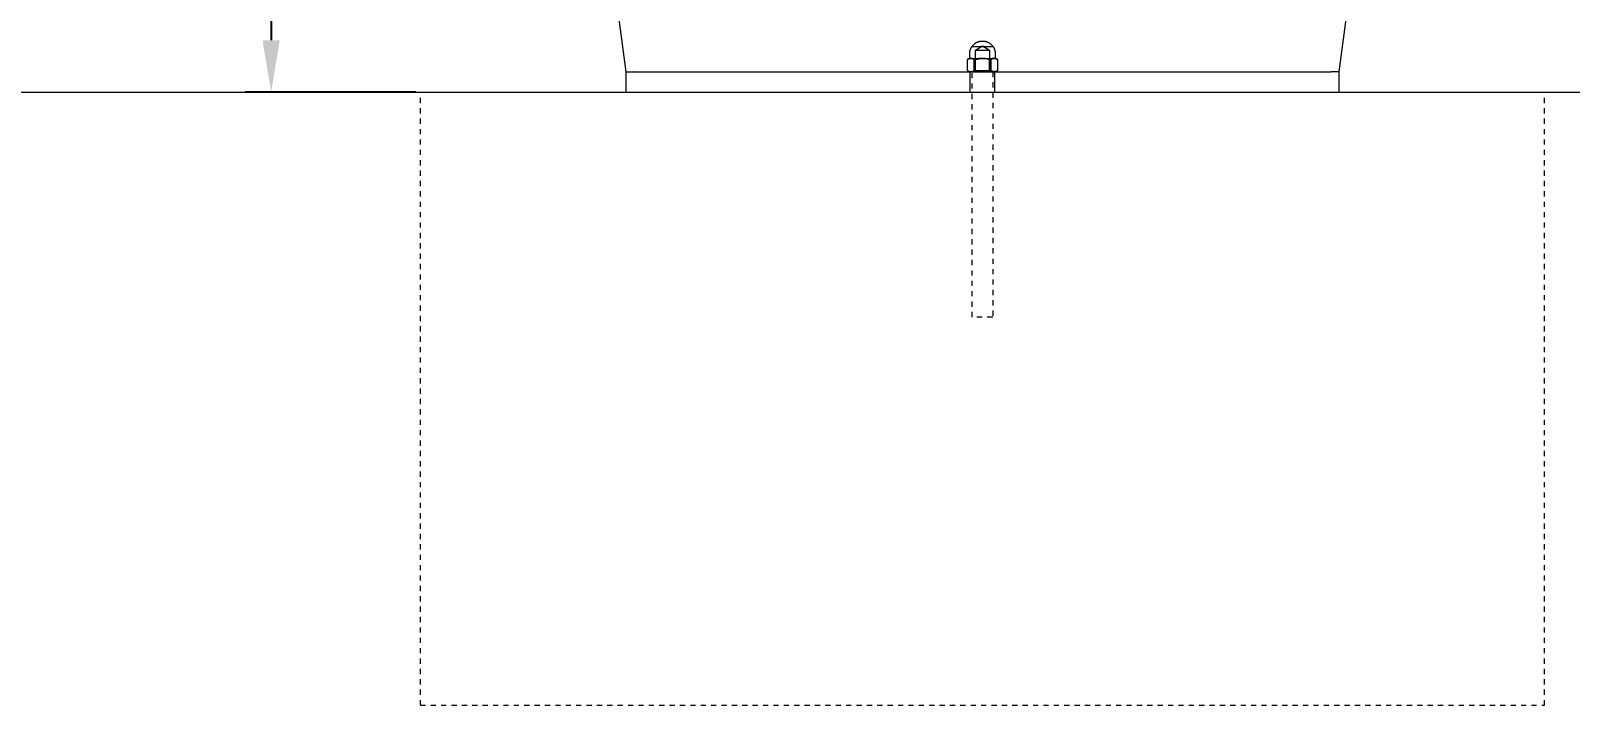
# Model space of a CAD drawing. Header units: inches. Extents: x 1 to 179, y 2 to 121.
# Drawn here: x 125.6 to 155.25, y 91.59 to 104.58 of the extents above; entities that cross this region are included whole.
import ezdxf

# ---------------------------------------------------------------- set-up
doc = ezdxf.new("R2010")
doc.units = ezdxf.units.IN
doc.linetypes.add('HIDDEN', pattern=[1.905, 1.27, -0.635])
for name, color, linetype, lineweight in [('ZANO_R', 7, 'Continuous', 0), ('ZANO_R_przerywana', 250, 'HIDDEN', 0), ('ZANO_W', 1, 'Continuous', 0)]:
    doc.layers.add(name, color=color, linetype=linetype, lineweight=lineweight)
doc.styles.get("Standard").update_dxf_attribs({"font": 'arial.ttf'})
doc.dimstyles.new('amerykanie', dxfattribs={"dimtxt": 50, "dimasz": 50, "dimexe": 0.5, "dimexo": 0.5, "dimgap": 1, "dimtad": 1, "dimdec": 0, "dimzin": 0, "dimlunit": 5, "dimtxsty": 'Standard', "dimcen": 0.09, "dimclrd": 1, "dimclre": 1, "dimclrt": 1, "dimazin": 0, "dimtfac": 1, "dimtdec": 0, "dimtmove": 0, "dimatfit": 3, "dimfxl": 1, "dimtzin": 0, "dimarcsym": 1})

# ---------------------------------------------------------------- blocks, each defined once
blk = doc.blocks.new('*D412')
at = {"layer": 'ZANO_W', "color": 1, "lineweight": -2}
for p, q in [((133.011, 121.497), (129.727, 121.497)), ((130.227, 120.497), (130.227, 104.397)), ((133.011, 103.397), (129.727, 103.397))]:
    blk.add_line(p, q, dxfattribs=at)
at = {"layer": 'ZANO_W', "color": 1}
for points in [[(130.393, 120.497), (130.06, 120.497), (130.227, 121.497)], [(130.06, 104.397), (130.393, 104.397), (130.227, 103.397)]]:
    blk.add_solid(points, dxfattribs=at)
at = {"layer": 'ZANO_W', "color": 1, "insert": (128.886, 112.447), "char_height": 1.625, "attachment_point": 5, "rotation": 90}
blk.add_mtext('18 1/8', dxfattribs=at)
blk = doc.blocks.new('*D413')
at = {"layer": 'ZANO_W', "color": 1, "lineweight": -2}
blk.add_line((152.675, 106.534), (152.91, 108.289), dxfattribs=at)
blk.add_arc((152.254, 103.397), 4.436, 12.9441, 69.4139, dxfattribs=at)
at = {"layer": 'ZANO_W', "color": 1}
for points in [[(153.854, 107.711), (153.773, 107.388), (152.844, 107.793)], [(156.411, 104.372), (156.742, 104.409), (156.689, 103.397)]]:
    blk.add_solid(points, dxfattribs=at)
at = {"layer": 'ZANO_W', "color": 1, "insert": (157.019, 108.634), "char_height": 1.625, "attachment_point": 5}
blk.add_mtext("82%%d21'", dxfattribs=at)

msp = doc.modelspace()

# ---------------------------------------------------------------- linework, layer by layer
at = {"layer": 'ZANO_R'}
for p, q in [((136.87566, 105.14493), (137.0574, 103.79041)), ((150.79704, 103.79041), (150.97878, 105.14493)), ((143.8372, 104.3636), (143.84507, 104.36655)), ((143.84507, 104.36655), (143.85303, 104.36923)), ((143.85303, 104.36923), (143.86108, 104.37163)), ((143.86108, 104.37163), (143.86921, 104.37376)), ((143.86921, 104.37376), (143.87741, 104.37561)), ((143.87741, 104.37561), (143.88566, 104.37718)), ((143.88566, 104.37718), (143.89397, 104.37846)), ((143.89397, 104.37846), (143.90231, 104.37947)), ((143.90231, 104.37947), (143.91068, 104.38018)), ((143.91068, 104.38018), (143.91907, 104.38061)), ((143.91907, 104.38061), (143.92747, 104.38076)), ((143.92747, 104.38076), (143.93587, 104.38061)), ((143.93587, 104.38061), (143.94426, 104.38018)), ((143.94426, 104.38018), (143.95263, 104.37947)), ((143.95263, 104.37947), (143.96098, 104.37846)), ((143.96098, 104.37846), (143.96928, 104.37718)), ((143.96928, 104.37718), (143.97753, 104.37561)), ((143.97753, 104.37561), (143.98573, 104.37376)), ((143.98573, 104.37376), (143.99386, 104.37163)), ((143.99386, 104.37163), (144.00191, 104.36923)), ((144.00191, 104.36923), (144.00987, 104.36655)), ((144.00987, 104.36655), (144.01774, 104.3636)), ((143.68141, 104.13469), (143.68155, 104.14309)), ((143.68141, 104.05084), (143.68141, 104.13469)), ((143.68155, 104.14309), (143.68198, 104.15149)), ((143.68198, 104.15149), (143.6827, 104.15986)), ((143.6827, 104.15986), (143.6837, 104.1682)), ((143.6837, 104.1682), (143.68499, 104.1765)), ((143.68499, 104.1765), (143.68655, 104.18476)), ((143.68655, 104.18476), (143.6884, 104.19295)), ((143.6884, 104.19295), (143.69053, 104.20108)), ((143.69053, 104.20108), (143.69294, 104.20913)), ((143.69294, 104.20913), (143.69562, 104.2171)), ((143.69562, 104.2171), (143.69856, 104.22496)), ((143.69856, 104.22496), (143.70178, 104.23273)), ((143.70178, 104.23273), (143.70526, 104.24037)), ((143.70526, 104.24037), (143.709, 104.2479)), ((143.709, 104.2479), (143.71299, 104.25529)), ((143.71299, 104.25529), (143.71723, 104.26254)), ((143.71723, 104.26254), (143.72172, 104.26965)), ((143.72172, 104.26965), (143.72645, 104.27659)), ((143.72645, 104.27659), (143.73141, 104.28337)), ((144.12033, 104.26942), (143.73062, 104.26942)), ((143.73141, 104.28337), (143.7366, 104.28998)), ((143.7366, 104.28998), (143.74201, 104.29641)), ((143.74201, 104.29641), (143.74764, 104.30264)), ((143.74764, 104.30264), (143.75348, 104.30869)), ((143.75348, 104.30869), (143.75952, 104.31453)), ((143.75952, 104.31453), (143.76576, 104.32015)), ((143.76576, 104.32015), (143.77218, 104.32557)), ((143.77218, 104.32557), (143.77879, 104.33076)), ((143.77879, 104.33076), (143.78557, 104.33572)), ((143.78557, 104.33572), (143.79252, 104.34045)), ((143.79252, 104.34045), (143.79962, 104.34493)), ((143.79361, 103.80775), (143.79361, 104.20753)), ((143.79362, 104.20753), (143.92747, 104.28796)), ((143.79362, 104.20753), (144.04063, 104.20753)), ((143.79962, 104.34493), (143.80687, 104.34918)), ((143.80687, 104.34918), (143.81427, 104.35317)), ((143.81427, 104.35317), (143.82179, 104.35691)), ((143.82179, 104.35691), (143.82944, 104.36039)), ((143.82944, 104.36039), (143.8372, 104.3636)), ((143.92747, 104.28796), (144.06132, 104.20753)), ((144.01774, 104.3636), (144.0255, 104.36039)), ((144.0255, 104.36039), (144.03315, 104.35691)), ((144.03315, 104.35691), (144.04068, 104.35317)), ((144.04063, 104.20753), (144.06132, 104.20753)), ((144.04068, 104.35317), (144.04807, 104.34918)), ((144.04807, 104.34918), (144.05532, 104.34493)), ((144.05532, 104.34493), (144.06242, 104.34045)), ((144.06133, 104.20753), (144.06133, 103.80775)), ((144.06242, 104.34045), (144.06937, 104.33572)), ((144.06937, 104.33572), (144.07615, 104.33076)), ((144.07615, 104.33076), (144.08276, 104.32557)), ((144.08276, 104.32557), (144.08918, 104.32015)), ((144.08918, 104.32015), (144.09542, 104.31453)), ((144.09542, 104.31453), (144.10146, 104.30869)), ((144.10146, 104.30869), (144.1073, 104.30264)), ((144.1073, 104.30264), (144.11293, 104.29641)), ((144.11293, 104.29641), (144.11834, 104.28998)), ((144.11834, 104.28998), (144.12354, 104.28337)), ((144.12333, 104.26942), (144.12033, 104.26942)), ((144.12409, 104.26942), (144.12333, 104.26942)), ((144.12354, 104.28337), (144.1285, 104.27659)), ((144.12427, 104.26942), (144.12409, 104.26942)), ((144.12431, 104.26942), (144.12427, 104.26942)), ((144.12432, 104.26942), (144.12431, 104.26942)), ((144.12432, 104.26942), (144.12432, 104.26942)), ((144.12432, 104.26942), (144.12432, 104.26942)), ((144.12432, 104.26942), (144.12432, 104.26942)), ((144.12432, 104.26942), (144.12432, 104.26942)), ((144.1285, 104.27659), (144.13322, 104.26965)), ((144.13322, 104.26965), (144.13771, 104.26254)), ((144.13771, 104.26254), (144.14195, 104.25529)), ((144.14195, 104.25529), (144.14595, 104.2479)), ((144.14595, 104.2479), (144.14968, 104.24037)), ((144.14968, 104.24037), (144.15316, 104.23273)), ((144.15316, 104.23273), (144.15638, 104.22496)), ((144.15638, 104.22496), (144.15933, 104.2171)), ((144.15933, 104.2171), (144.162, 104.20913)), ((144.162, 104.20913), (144.16441, 104.20108)), ((144.16441, 104.20108), (144.16654, 104.19295)), ((144.16654, 104.19295), (144.16839, 104.18476)), ((144.16839, 104.18476), (144.16996, 104.1765)), ((144.16996, 104.1765), (144.17124, 104.1682)), ((144.17124, 104.1682), (144.17224, 104.15986)), ((144.17224, 104.15986), (144.17296, 104.15149)), ((144.17296, 104.15149), (144.17339, 104.14309)), ((144.17339, 104.14309), (144.17353, 104.13469)), ((144.17353, 104.13469), (144.17353, 104.05084)), ((137.0574, 103.79041), (137.0574, 103.39671)), ((137.0574, 103.79041), (137.21488, 103.79041)), ((137.22079, 103.79041), (137.21488, 103.79041)), ((137.22079, 103.79041), (143.85349, 103.79041)), ((143.63221, 104.02325), (143.63718, 104.02606)), ((143.63581, 104.02564), (143.63221, 104.02325)), ((143.63221, 104.02325), (143.63221, 103.81306)), ((143.63221, 103.81306), (143.63728, 103.81023)), ((143.63221, 103.81306), (143.63596, 103.81062)), ((143.63948, 104.02791), (143.63581, 104.02564)), ((143.63596, 103.81062), (143.63979, 103.8083)), ((143.63718, 104.02606), (143.64224, 104.02869)), ((143.63728, 103.81023), (143.64245, 103.80757)), ((143.64323, 104.03005), (143.63948, 104.02791)), ((143.63979, 103.8083), (143.64369, 103.8061)), ((143.64063, 104.02825), (143.67157, 104.04611)), ((143.67121, 103.79041), (143.64065, 103.80805)), ((143.64224, 104.02869), (143.64739, 104.03114)), ((143.64245, 103.80757), (143.6477, 103.80508)), ((143.64704, 104.03207), (143.64323, 104.03005)), ((143.64369, 103.8061), (143.64766, 103.80404)), ((143.65092, 104.03396), (143.64704, 104.03207)), ((143.64739, 104.03114), (143.65262, 104.03342)), ((143.64766, 103.80404), (143.65169, 103.80211)), ((143.6477, 103.80508), (143.65303, 103.80277)), ((143.65486, 104.03572), (143.65092, 104.03396)), ((143.65169, 103.80211), (143.65579, 103.80031)), ((143.67158, 103.79021), (143.65188, 103.79021)), ((143.65262, 104.03342), (143.65792, 104.03553)), ((143.65303, 103.80277), (143.65844, 103.80065)), ((143.65886, 104.03735), (143.65486, 104.03572)), ((143.65579, 103.80031), (143.65994, 103.79865)), ((143.65792, 104.03553), (143.66329, 104.03745)), ((143.65844, 103.80065), (143.66392, 103.79871)), ((143.66291, 104.03884), (143.65886, 104.03735)), ((143.65994, 103.79865), (143.66415, 103.79712)), ((143.667, 104.04021), (143.66291, 104.03884)), ((143.66329, 104.03745), (143.66872, 104.03918)), ((143.66392, 103.79871), (143.66945, 103.79695)), ((143.66415, 103.79712), (143.6684, 103.79573)), ((143.67114, 104.04143), (143.667, 104.04021)), ((143.6684, 103.79573), (143.6727, 103.79449)), ((143.66872, 104.03918), (143.67421, 104.04074)), ((143.66945, 103.79695), (143.67505, 103.79539)), ((143.67532, 104.04252), (143.67114, 104.04143)), ((143.67157, 103.79021), (143.67121, 103.79041)), ((143.67157, 104.04611), (143.67157, 104.04611)), ((143.67157, 104.04611), (143.67157, 104.04611)), ((143.67157, 104.04611), (143.67157, 104.04611)), ((143.67157, 104.04611), (143.67158, 104.04611)), ((143.67158, 104.04611), (143.67164, 104.04611)), ((143.67158, 103.79021), (143.69873, 103.79021)), ((143.67164, 104.04611), (143.67194, 104.04611)), ((143.67194, 104.04611), (143.67322, 104.04611)), ((143.6727, 103.79449), (143.67704, 103.79338)), ((143.67322, 104.04611), (143.67848, 104.04611)), ((143.67421, 104.04074), (143.67975, 104.0421)), ((143.67505, 103.79539), (143.68069, 103.79401)), ((143.67953, 104.04347), (143.67532, 104.04252)), ((143.67697, 104.04615), (143.67783, 104.04627)), ((143.67704, 103.79338), (143.68141, 103.79242)), ((143.67737, 104.04616), (143.67753, 104.04619)), ((143.67753, 104.04619), (143.67769, 104.04622)), ((143.67769, 104.04622), (143.67785, 104.04626)), ((143.67785, 104.04626), (143.67801, 104.0463)), ((143.67801, 104.0463), (143.67816, 104.04635)), ((143.67816, 104.04635), (143.67832, 104.0464)), ((143.67832, 104.0464), (143.67847, 104.04646)), ((143.67847, 104.04646), (143.67862, 104.04653)), ((143.67848, 104.04611), (143.69873, 104.04611)), ((143.67862, 104.04653), (143.67877, 104.0466)), ((143.67877, 104.0466), (143.67892, 104.04667)), ((143.67892, 104.04667), (143.67906, 104.04675)), ((143.67906, 104.04675), (143.6792, 104.04684)), ((143.6792, 104.04684), (143.67934, 104.04693)), ((143.67934, 104.04693), (143.67947, 104.04702)), ((143.67947, 104.04702), (143.6796, 104.04712)), ((143.68377, 104.04428), (143.67953, 104.04347)), ((143.6796, 104.04712), (143.67973, 104.04723)), ((143.67973, 104.04723), (143.67986, 104.04733)), ((143.67975, 104.0421), (143.68533, 104.04328)), ((143.67986, 104.04733), (143.67998, 104.04745)), ((143.67998, 104.04745), (143.68009, 104.04756)), ((143.68009, 104.04756), (143.6802, 104.04768)), ((143.6802, 104.04768), (143.68031, 104.04781)), ((143.68031, 104.04781), (143.68041, 104.04794)), ((143.68041, 104.04794), (143.68051, 104.04807)), ((143.68051, 104.04807), (143.68061, 104.0482)), ((143.68061, 104.0482), (143.6807, 104.04834)), ((143.68069, 103.79401), (143.68638, 103.79282)), ((143.6807, 104.04834), (143.68078, 104.04848)), ((143.68078, 104.04848), (143.68086, 104.04862)), ((143.68086, 104.04862), (143.68093, 104.04877)), ((143.68093, 104.04877), (143.681, 104.04892)), ((143.681, 104.04892), (143.68107, 104.04907)), ((143.68107, 104.04907), (143.68113, 104.04923)), ((143.68113, 104.04923), (143.68118, 104.04938)), ((143.68118, 104.04938), (143.68123, 104.04954)), ((143.68123, 104.04954), (143.68127, 104.0497)), ((143.68127, 104.0497), (143.68131, 104.04986)), ((143.68131, 104.04986), (143.68134, 104.05002)), ((143.68134, 104.05002), (143.68136, 104.05018)), ((143.68136, 104.05018), (143.68138, 104.05034)), ((143.68138, 104.05034), (143.6814, 104.05051)), ((143.6814, 104.05051), (143.68141, 104.05067)), ((143.68141, 104.05067), (143.68141, 104.05084)), ((143.68141, 103.79242), (143.68581, 103.79161)), ((143.68803, 104.04495), (143.68377, 104.04428)), ((143.68533, 104.04328), (143.69095, 104.04426)), ((143.68581, 103.79161), (143.69023, 103.79094)), ((143.68638, 103.79282), (143.69211, 103.79183)), ((143.69231, 104.04548), (143.68803, 104.04495)), ((143.69023, 103.79094), (143.69467, 103.79041)), ((143.69095, 104.04426), (143.6966, 104.04506)), ((143.69125, 103.39671), (143.69125, 103.79041)), ((143.69211, 103.79183), (143.69786, 103.79103)), ((143.69217, 103.79061), (143.69425, 103.79044)), ((143.69661, 104.04587), (143.69231, 104.04548)), ((143.69467, 103.79041), (143.6978, 103.79026)), ((143.69519, 103.79038), (143.69654, 103.79031)), ((143.6966, 104.04506), (143.70227, 104.04566)), ((143.70092, 104.04611), (143.69661, 104.04587)), ((143.6978, 103.79026), (143.70092, 103.79021)), ((143.69786, 103.79103), (143.70364, 103.79043)), ((143.70523, 104.04587), (143.70092, 104.04611)), ((143.70092, 103.79021), (143.70405, 103.79026)), ((143.70227, 104.04566), (143.70796, 104.04607)), ((143.70311, 103.79021), (143.91254, 103.79021)), ((143.70349, 104.04611), (143.91218, 104.04611)), ((143.70575, 103.79041), (143.70364, 103.79041)), ((143.70381, 103.79042), (143.70622, 103.7903)), ((143.70405, 103.79026), (143.70718, 103.79041)), ((143.70953, 104.04548), (143.70523, 104.04587)), ((143.70622, 103.7903), (143.70864, 103.79023)), ((143.70718, 103.79041), (143.71162, 103.79094)), ((143.71381, 104.04495), (143.70953, 104.04548)), ((143.71162, 103.79094), (143.71604, 103.79161)), ((143.71364, 104.04609), (143.71938, 104.0457)), ((143.71364, 103.79023), (143.71938, 103.79062)), ((143.71807, 104.04428), (143.71381, 104.04495)), ((143.71604, 103.79161), (143.72044, 103.79243)), ((143.72231, 104.04347), (143.71807, 104.04428)), ((143.71938, 104.0457), (143.7251, 104.04512)), ((143.71938, 103.79062), (143.7251, 103.7912)), ((143.72044, 103.79243), (143.72481, 103.79339)), ((143.72652, 104.04252), (143.72231, 104.04347)), ((143.72481, 103.79339), (143.72914, 103.79449)), ((143.7251, 104.04512), (143.7308, 104.04434)), ((143.7251, 103.7912), (143.7308, 103.79198)), ((143.7307, 104.04143), (143.72652, 104.04252)), ((143.72914, 103.79449), (143.73344, 103.79574)), ((144.12033, 103.78737), (143.73062, 103.78737)), ((143.73484, 104.04021), (143.7307, 104.04143)), ((143.7308, 104.04434), (143.73647, 104.04336)), ((143.7308, 103.79198), (143.73647, 103.79296)), ((143.73344, 103.79574), (143.73769, 103.79712)), ((143.73893, 104.03884), (143.73484, 104.04021)), ((143.73647, 104.04336), (143.7421, 104.04219)), ((143.73647, 103.79296), (143.7421, 103.79412)), ((143.73769, 103.79712), (143.7419, 103.79865)), ((143.74298, 104.03735), (143.73893, 104.03884)), ((143.7419, 103.79865), (143.74605, 103.80031)), ((143.7421, 104.04219), (143.74769, 104.04083)), ((143.7421, 103.79412), (143.74769, 103.79548)), ((143.74697, 104.03572), (143.74298, 104.03735)), ((143.74605, 103.80031), (143.75015, 103.80211)), ((143.75091, 104.03396), (143.74697, 104.03572)), ((143.74769, 104.04083), (143.75323, 104.03928)), ((143.74769, 103.79548), (143.75323, 103.79704)), ((143.75015, 103.80211), (143.75418, 103.80404)), ((143.75479, 104.03207), (143.75091, 104.03396)), ((143.75323, 104.03928), (143.75871, 104.03754)), ((143.75323, 103.79704), (143.75871, 103.79878)), ((143.75418, 103.80404), (143.75815, 103.80611)), ((143.75861, 104.03005), (143.75479, 104.03207)), ((143.75815, 103.80611), (143.76205, 103.8083)), ((143.76236, 104.02791), (143.75861, 104.03005)), ((143.75871, 104.03754), (143.76413, 104.03561)), ((143.75871, 103.79878), (143.76413, 103.8007)), ((143.76205, 103.8083), (143.76588, 103.81062)), ((143.76603, 104.02564), (143.76236, 104.02791)), ((143.76413, 104.03561), (143.76948, 104.0335)), ((143.76413, 103.8007), (143.76948, 103.80282)), ((143.76588, 103.81062), (143.76962, 103.81306)), ((143.76962, 104.02325), (143.76603, 104.02564)), ((143.76948, 104.0335), (143.77475, 104.0312)), ((143.76948, 103.80282), (143.77475, 103.80511)), ((143.78563, 104.02786), (143.76962, 104.02325)), ((143.76962, 103.81306), (143.76962, 104.02325)), ((143.76962, 103.81306), (143.78603, 103.80838)), ((143.76999, 103.79021), (143.76999, 103.79121)), ((143.77, 103.79121), (143.79361, 103.80775)), ((144.0606, 103.79121), (143.77001, 103.79121)), ((143.77475, 104.0312), (143.77994, 104.02873)), ((143.77475, 103.80511), (143.77994, 103.80759)), ((143.77994, 104.02873), (143.78505, 104.02608)), ((143.77994, 103.80759), (143.78505, 103.81024)), ((143.78505, 104.02608), (143.79006, 104.02325)), ((143.78505, 103.81024), (143.79006, 103.81306)), ((143.80177, 104.03196), (143.78563, 104.02786)), ((143.78603, 103.80838), (143.80257, 103.80422)), ((143.79006, 104.02325), (143.80751, 104.02824)), ((143.79006, 103.81306), (143.79006, 104.02325)), ((143.80751, 103.80808), (143.79006, 103.81306)), ((144.04063, 103.80775), (143.79363, 103.80775)), ((143.81804, 104.03554), (143.80177, 104.03196)), ((143.80257, 103.80422), (143.81924, 103.80059)), ((143.80751, 104.02824), (143.82512, 104.03262)), ((143.82512, 103.8037), (143.80751, 103.80808)), ((143.83441, 104.03861), (143.81804, 104.03554)), ((143.81924, 103.80059), (143.83601, 103.79748)), ((143.82512, 104.03262), (143.84287, 104.0364)), ((143.84287, 103.79992), (143.82512, 103.8037)), ((143.85086, 104.04116), (143.83441, 104.03861)), ((143.83601, 103.79748), (143.85288, 103.79491)), ((143.84287, 104.0364), (143.86074, 104.03957)), ((143.86074, 103.79675), (143.84287, 103.79992)), ((143.86739, 104.04318), (143.85086, 104.04116)), ((143.85288, 103.79491), (143.86981, 103.79287)), ((143.85349, 103.79041), (143.92747, 103.79041)), ((143.86074, 104.03957), (143.8787, 104.04212)), ((143.87871, 103.79419), (143.86074, 103.79675)), ((143.88398, 104.04468), (143.86739, 104.04318)), ((143.86981, 103.79287), (143.88681, 103.79137)), ((143.8787, 104.04212), (143.89674, 104.04406)), ((143.89675, 103.79225), (143.87871, 103.79419)), ((143.90061, 104.04566), (143.88398, 104.04468)), ((143.88681, 103.79137), (143.90384, 103.79041)), ((143.89674, 104.04406), (143.91484, 104.04538)), ((143.91485, 103.79093), (143.89675, 103.79225)), ((143.91725, 104.04611), (143.90061, 104.04566)), ((143.91484, 104.04538), (143.93298, 104.04609)), ((143.93299, 103.79023), (143.91485, 103.79093)), ((143.9339, 104.04566), (143.91725, 104.04611)), ((143.92195, 103.79021), (144.14131, 103.79021)), ((143.92197, 104.04611), (144.14131, 104.04611)), ((143.92747, 103.79041), (144.00145, 103.79041)), ((143.9307, 103.79041), (143.94773, 103.79137)), ((143.95053, 104.04468), (143.9339, 104.04566)), ((143.94239, 104.04609), (143.96052, 104.04538)), ((143.96053, 103.79093), (143.9424, 103.79023)), ((143.94276, 104.04608), (143.94709, 104.04601)), ((143.94773, 103.79137), (143.96472, 103.79288)), ((143.96711, 104.04318), (143.95053, 104.04468)), ((143.96052, 104.04538), (143.97862, 104.04406)), ((143.97863, 103.79226), (143.96053, 103.79093)), ((143.96472, 103.79288), (143.98165, 103.79491)), ((143.98364, 104.04116), (143.96711, 104.04318)), ((143.97862, 104.04406), (143.99667, 104.04212)), ((143.99667, 103.7942), (143.97863, 103.79226)), ((143.98165, 103.79491), (143.99851, 103.79749)), ((144.0001, 104.03861), (143.98364, 104.04116)), ((143.99667, 104.04212), (144.01464, 104.03957)), ((144.01464, 103.79675), (143.99667, 103.7942)), ((143.99851, 103.79749), (144.01528, 103.80059)), ((144.01647, 104.03554), (144.0001, 104.03861)), ((144.00145, 103.79041), (150.63415, 103.79041)), ((144.01464, 104.03957), (144.0325, 104.0364)), ((144.03251, 103.79992), (144.01464, 103.79675)), ((144.01528, 103.80059), (144.03194, 103.80422)), ((144.03274, 104.03196), (144.01647, 104.03554)), ((144.03194, 103.80422), (144.04848, 103.80838)), ((144.0325, 104.0364), (144.05026, 104.03262)), ((144.05026, 103.8037), (144.03251, 103.79992)), ((144.04888, 104.02786), (144.03274, 104.03196)), ((144.05594, 103.80775), (144.04063, 103.80775)), ((144.04848, 103.80838), (144.06488, 103.81306)), ((144.06488, 104.02325), (144.04888, 104.02786)), ((144.05026, 104.03262), (144.06787, 104.02824)), ((144.06787, 103.80808), (144.05026, 103.8037)), ((144.06008, 103.80775), (144.05594, 103.80775)), ((144.06108, 103.80775), (144.06008, 103.80775)), ((144.07861, 103.79121), (144.0606, 103.79121)), ((144.06129, 103.80775), (144.06108, 103.80775)), ((144.06133, 103.80775), (144.06129, 103.80775)), ((144.06131, 103.80775), (144.06133, 103.80775)), ((144.06133, 103.80775), (144.06133, 103.80775)), ((144.06133, 103.80775), (144.06133, 103.80775)), ((144.06133, 103.80775), (144.06133, 103.80775)), ((144.06133, 103.80775), (144.08494, 103.79121)), ((144.0697, 104.02599), (144.06488, 104.02325)), ((144.06488, 103.81306), (144.06488, 104.02325)), ((144.06488, 103.81306), (144.06998, 103.81021)), ((144.06787, 104.02824), (144.08532, 104.02325)), ((144.08532, 103.81306), (144.06787, 103.80808)), ((144.0746, 104.02856), (144.0697, 104.02599)), ((144.06998, 103.81021), (144.07516, 103.80754)), ((144.07959, 104.03096), (144.0746, 104.02856)), ((144.07516, 103.80754), (144.08044, 103.80505)), ((144.08348, 103.79121), (144.07861, 103.79121)), ((144.08465, 104.0332), (144.07959, 104.03096)), ((144.08044, 103.80505), (144.08579, 103.80273)), ((144.08466, 103.79121), (144.08348, 103.79121)), ((144.08979, 104.03526), (144.08465, 104.0332)), ((144.08491, 103.79121), (144.08466, 103.79121)), ((144.08495, 103.79121), (144.08491, 103.79121)), ((144.08493, 103.79121), (144.08495, 103.79121)), ((144.08495, 103.79121), (144.08495, 103.79121)), ((144.08495, 103.79121), (144.08495, 103.79121)), ((144.08495, 103.79121), (144.08495, 103.79121)), ((144.08495, 103.79121), (144.08495, 103.79021)), ((144.08532, 104.02325), (144.08903, 104.0257)), ((144.08532, 104.02325), (144.08532, 103.81306)), ((144.08903, 103.81061), (144.08532, 103.81306)), ((144.08579, 103.80273), (144.09123, 103.8006)), ((144.08903, 104.0257), (144.09283, 104.02802)), ((144.09283, 103.80829), (144.08903, 103.81061)), ((144.09499, 104.03715), (144.08979, 104.03526)), ((144.09123, 103.8006), (144.09673, 103.79866)), ((144.09283, 104.02802), (144.0967, 104.03022)), ((144.0967, 103.8061), (144.09283, 103.80829)), ((144.10025, 104.03887), (144.09499, 104.03715)), ((144.0967, 104.03022), (144.10064, 104.03228)), ((144.10064, 103.80404), (144.0967, 103.8061)), ((144.09673, 103.79866), (144.10229, 103.7969)), ((144.10557, 104.04041), (144.10025, 104.03887)), ((144.10064, 104.03228), (144.10465, 104.03421)), ((144.10465, 103.80211), (144.10064, 103.80404)), ((144.10229, 103.7969), (144.10791, 103.79533)), ((144.10465, 104.03421), (144.10872, 104.036)), ((144.10872, 103.80032), (144.10465, 103.80211)), ((144.11093, 104.04177), (144.10557, 104.04041)), ((144.10791, 103.79533), (144.11358, 103.79396)), ((144.10872, 104.036), (144.11285, 104.03765)), ((144.11285, 103.79866), (144.10872, 103.80032)), ((144.11634, 104.04295), (144.11093, 104.04177)), ((144.11285, 104.03765), (144.11703, 104.03917)), ((144.11703, 103.79715), (144.11285, 103.79866)), ((144.11358, 103.79396), (144.1193, 103.79278)), ((144.12179, 104.04395), (144.11634, 104.04295)), ((144.11703, 104.03917), (144.12126, 104.04054)), ((144.12126, 103.79578), (144.11703, 103.79715)), ((144.1193, 103.79278), (144.12505, 103.79179)), ((144.12333, 103.78737), (144.12033, 103.78737)), ((144.12126, 104.04054), (144.12554, 104.04177)), ((144.12554, 103.79455), (144.12126, 103.79578)), ((144.12726, 104.04477), (144.12179, 104.04395)), ((144.12409, 103.78737), (144.12333, 103.78737)), ((144.12427, 103.78737), (144.12409, 103.78737)), ((144.12431, 103.78737), (144.12427, 103.78737)), ((144.12432, 103.78737), (144.12431, 103.78737)), ((144.12432, 103.78737), (144.12432, 103.78737)), ((144.12432, 103.78737), (144.12432, 103.78737)), ((144.12432, 103.78737), (144.12432, 103.78737)), ((144.12432, 103.78737), (144.12432, 103.78737)), ((144.12505, 103.79179), (144.13083, 103.791)), ((144.12554, 104.04177), (144.12985, 104.04286)), ((144.12985, 103.79346), (144.12554, 103.79455)), ((144.13276, 104.0454), (144.12726, 104.04477)), ((144.12985, 104.04286), (144.1342, 104.0438)), ((144.1342, 103.79252), (144.12985, 103.79346)), ((144.13083, 103.791), (144.13664, 103.79041)), ((144.13828, 104.04585), (144.13276, 104.0454)), ((144.13382, 103.7906), (144.13591, 103.79045)), ((144.1342, 104.0438), (144.13857, 104.04459)), ((144.13858, 103.79173), (144.1342, 103.79252)), ((144.13664, 103.79041), (144.14022, 103.79026)), ((144.14381, 104.04611), (144.13828, 104.04585)), ((144.13857, 104.04459), (144.14298, 104.04524)), ((144.14298, 103.79108), (144.13858, 103.79173)), ((144.14058, 104.04607), (144.13881, 104.04601)), ((144.14022, 103.79026), (144.14381, 103.79021)), ((144.14298, 104.04524), (144.1474, 104.04574)), ((144.1474, 103.79058), (144.14298, 103.79108)), ((144.14934, 104.04585), (144.14381, 104.04611)), ((144.14381, 103.79021), (144.14747, 103.79026)), ((144.14631, 104.04611), (144.18337, 104.04611)), ((144.14631, 103.79021), (144.18337, 103.79021)), ((144.14882, 104.04601), (144.14698, 104.04607)), ((144.1474, 104.04574), (144.15183, 104.04609)), ((144.15184, 103.79023), (144.1474, 103.79058)), ((144.14747, 103.79026), (144.15113, 103.79042)), ((144.14919, 103.79041), (144.15133, 103.79041)), ((144.15485, 104.0454), (144.14934, 104.04585)), ((144.14964, 104.04601), (144.15145, 104.04608)), ((144.15133, 103.79044), (144.15711, 103.79104)), ((144.16035, 104.04476), (144.15485, 104.0454)), ((144.15621, 104.04609), (144.16029, 104.04581)), ((144.1603, 103.79051), (144.15622, 103.79023)), ((144.15711, 103.79104), (144.16286, 103.79184)), ((144.15975, 103.79038), (144.15841, 103.79031)), ((144.16029, 104.04581), (144.16437, 104.0454)), ((144.16437, 103.79092), (144.1603, 103.79051)), ((144.16583, 104.04395), (144.16035, 104.04476)), ((144.16278, 103.79061), (144.16069, 103.79044)), ((144.16286, 103.79184), (144.16858, 103.79283)), ((144.16369, 103.39671), (144.16369, 103.79041)), ((144.16437, 104.0454), (144.16842, 104.04485)), ((144.16842, 103.79146), (144.16437, 103.79092)), ((144.17127, 104.04295), (144.16583, 104.04395)), ((144.16842, 104.04485), (144.17246, 104.04418)), ((144.17246, 103.79214), (144.16842, 103.79146)), ((144.16858, 103.79283), (144.17427, 103.79402)), ((144.17668, 104.04177), (144.17127, 104.04295)), ((144.17246, 104.04418), (144.17647, 104.04337)), ((144.17647, 103.79295), (144.17246, 103.79214)), ((144.17353, 104.05084), (144.17805, 104.04614)), ((144.17427, 103.79402), (144.17991, 103.79539)), ((144.17647, 104.04337), (144.18045, 104.04242)), ((144.18045, 103.79389), (144.17647, 103.79295)), ((144.18204, 104.0404), (144.17668, 104.04177)), ((144.1771, 104.04625), (144.17758, 104.04616)), ((144.17991, 103.79539), (144.1855, 103.79696)), ((144.18045, 104.04242), (144.1844, 104.04135)), ((144.1844, 103.79496), (144.18045, 103.79389)), ((144.18736, 104.03886), (144.18204, 104.0404)), ((144.20306, 103.79021), (144.18337, 103.79021)), ((144.18338, 104.04611), (144.21653, 104.02697)), ((144.18373, 103.79041), (144.18338, 103.79021)), ((144.21653, 103.80935), (144.18373, 103.79041)), ((144.1844, 104.04135), (144.18832, 104.04015)), ((144.18831, 103.79616), (144.1844, 103.79496)), ((144.1855, 103.79696), (144.19104, 103.79872)), ((144.19262, 104.03715), (144.18736, 104.03886)), ((144.19218, 103.79749), (144.18831, 103.79616)), ((144.18832, 104.04015), (144.19219, 104.03882)), ((144.19104, 103.79872), (144.19651, 103.80066)), ((144.196, 103.79895), (144.19218, 103.79749)), ((144.19219, 104.03882), (144.19601, 104.03736)), ((144.19782, 104.03526), (144.19262, 104.03715)), ((144.19977, 103.80053), (144.196, 103.79895)), ((144.19601, 104.03736), (144.19979, 104.03578)), ((144.19651, 103.80066), (144.20192, 103.80278)), ((144.20296, 104.03319), (144.19782, 104.03526)), ((144.20349, 103.80223), (144.19977, 103.80053)), ((144.19979, 104.03578), (144.20351, 104.03408)), ((144.20192, 103.80278), (144.20725, 103.80509)), ((144.20802, 104.03096), (144.20296, 104.03319)), ((144.20715, 103.80406), (144.20349, 103.80223)), ((144.20351, 104.03408), (144.20717, 104.03225)), ((144.21075, 103.80601), (144.20715, 103.80406)), ((144.20717, 104.03225), (144.21077, 104.0303)), ((144.20725, 103.80509), (144.2125, 103.80757)), ((144.21301, 104.02855), (144.20802, 104.03096)), ((144.21428, 103.80807), (144.21075, 103.80601)), ((144.21077, 104.0303), (144.2143, 104.02824)), ((144.2125, 103.80757), (144.21766, 103.81023)), ((144.21791, 104.02599), (144.21301, 104.02855)), ((144.21653, 104.02697), (144.22273, 104.02325)), ((144.22273, 103.81306), (144.21653, 103.80935)), ((144.21766, 103.81023), (144.22273, 103.81306)), ((144.22273, 104.02325), (144.21791, 104.02599)), ((144.22273, 103.81306), (144.22273, 104.02325)), ((150.63415, 103.79041), (150.64007, 103.79041)), ((150.79755, 103.79041), (150.64007, 103.79041)), ((150.79755, 103.39671), (150.79755, 103.79041)), ((133.10071, 103.39671), (154.75424, 103.39671))]:
    msp.add_line(p, q, dxfattribs=at)
msp.add_lwpolyline([(3.06765, 103.39671), (174.89268, 103.39671)], dxfattribs=at)
at = {"layer": 'ZANO_R_przerywana', "ltscale": 0.05}
for p, q in [((143.73062, 99.06297), (143.73062, 103.78737)), ((144.12432, 103.78737), (144.12432, 99.06297)), ((133.10071, 91.58569), (133.10071, 103.39671)), ((154.75424, 91.58569), (154.75424, 103.39671)), ((144.12033, 99.06297), (143.73062, 99.06297)), ((144.12333, 99.06297), (144.12033, 99.06297)), ((144.12409, 99.06297), (144.12333, 99.06297)), ((144.12427, 99.06297), (144.12409, 99.06297)), ((144.12431, 99.06297), (144.12427, 99.06297)), ((144.12432, 99.06297), (144.12431, 99.06297)), ((144.12432, 99.06297), (144.12432, 99.06297)), ((144.12432, 99.06297), (144.12432, 99.06297)), ((144.12432, 99.06297), (144.12432, 99.06297)), ((144.12432, 99.06297), (144.12432, 99.06297)), ((133.10071, 91.58569), (154.75424, 91.58569))]:
    msp.add_line(p, q, dxfattribs=at)

# ---------------------------------------------------------------- dimensions: what is measured, and where the dimension line sits
at = {"layer": 'ZANO_W'}
dim = msp.add_linear_dim(base=(130.2266123, 103.3967106), p1=(133.5110941, 121.497161), p2=(133.5110941, 103.3967106), angle=90, dimstyle='amerykanie', override={"dimtxt": 1.625, "dimasz": 1, "dimgap": 0.5, "dimdec": 4, "dimaunit": 1, "dimadec": 1, "dimtdec": 4, "dimtmove": 1, "dimfrac": 2}, dxfattribs=at)
dim.commit()
dim.dimension.update_dxf_attribs({"geometry": '*D412', "text_midpoint": (128.8864008, 112.4469358)})
dim = msp.add_angular_dim_2l(base=(156.18999, 105.44169), line1=((3.06765, 103.39671), (174.89268, 103.39671)), line2=((152.60815, 106.03855), (152.46155, 104.94598)), dimstyle='amerykanie', override={"dimtxt": 1.625, "dimasz": 1, "dimgap": 0.5, "dimdec": 4, "dimaunit": 1, "dimadec": 1, "dimtdec": 4, "dimtmove": 1, "dimfrac": 2}, dxfattribs=at)
dim.commit()
dim.dimension.update_dxf_attribs({"geometry": '*D413', "text_midpoint": (157.01941, 108.63362), "dimtype": 162})

doc.saveas('drawing.dxf')
